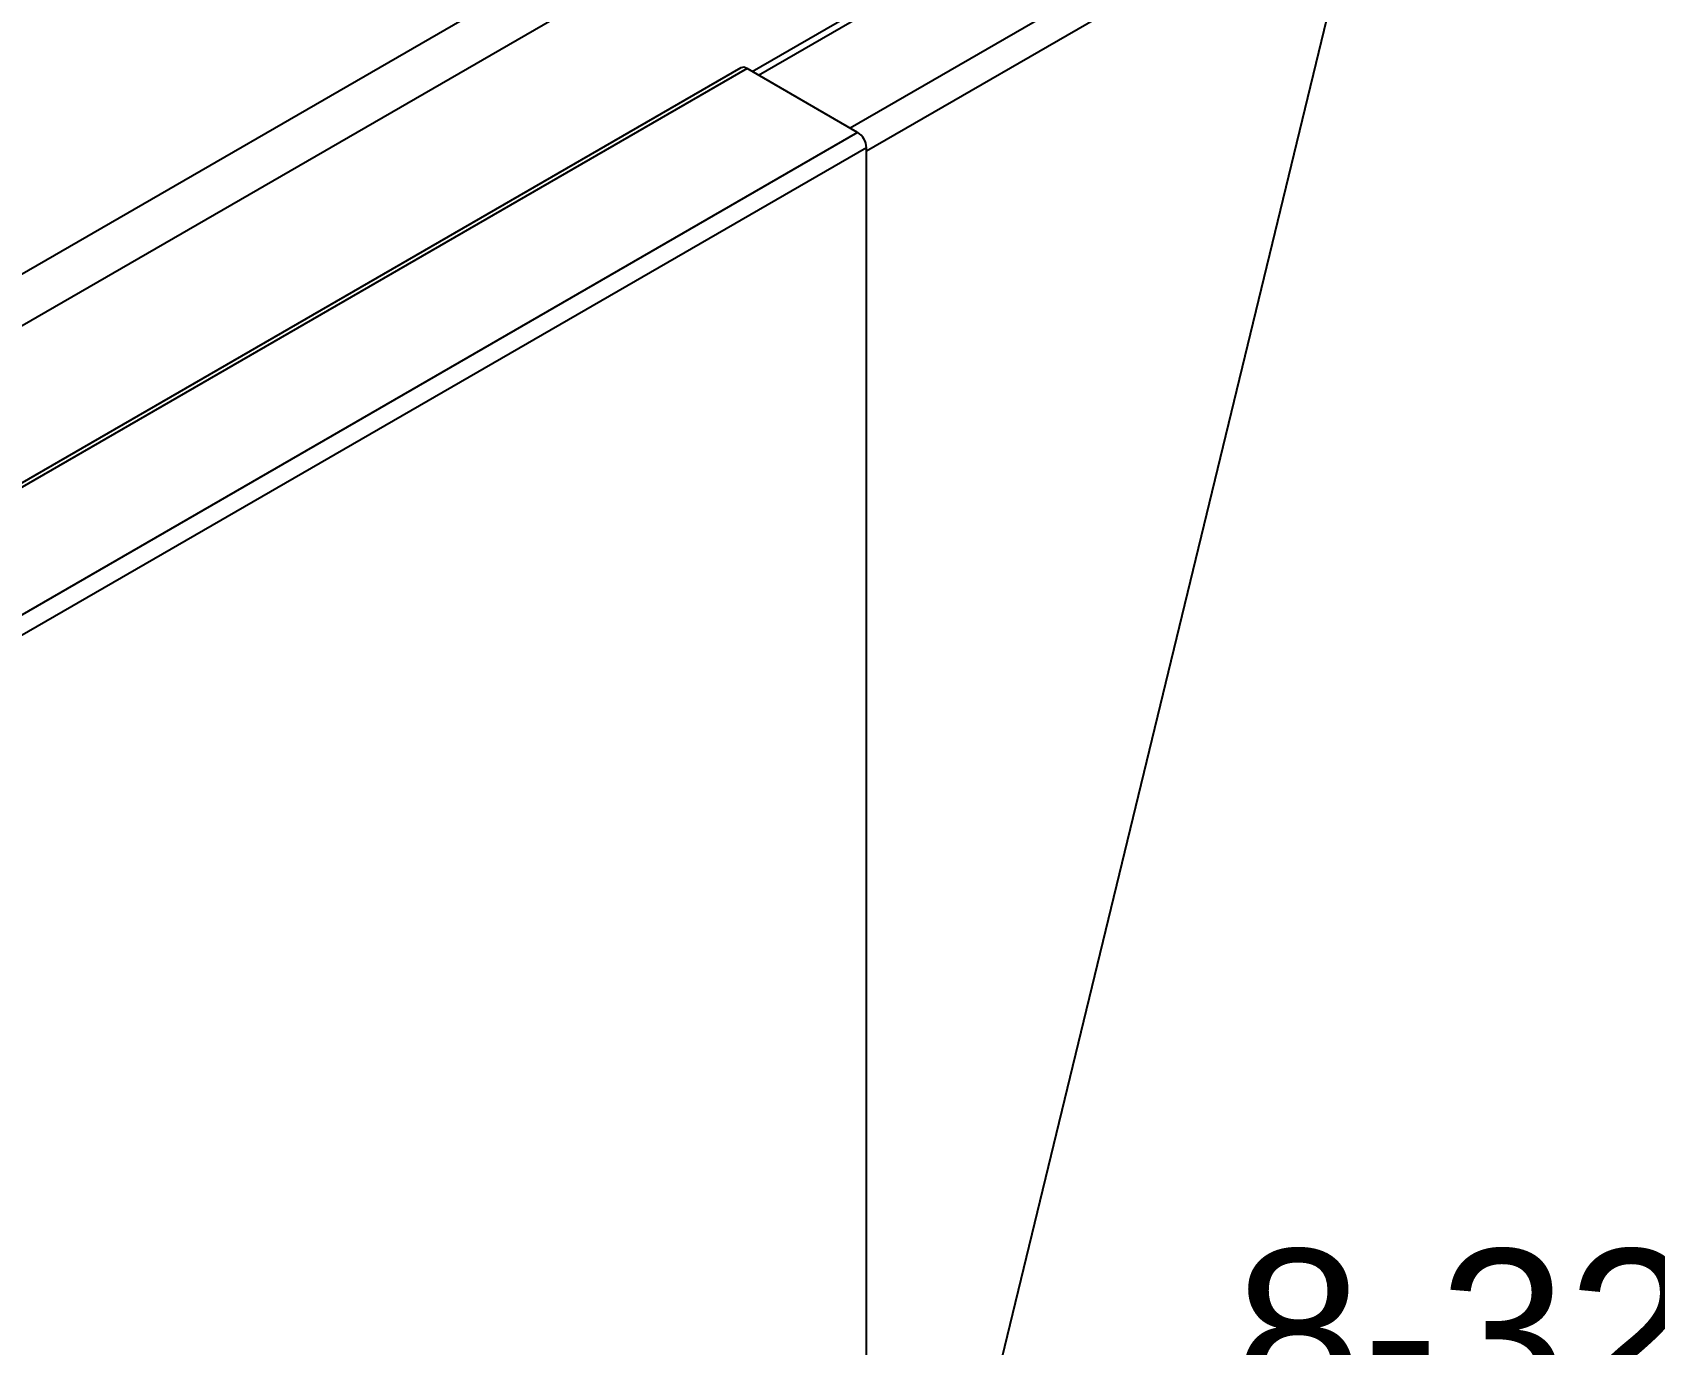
# Model space of a CAD drawing. Extents: x -3.3 to 8.6, y -6.9 to 0.
# Drawn here: x 2.443 to 4.392, y -4.569 to -2.993 of the extents above; entities that cross this region are included whole.
import ezdxf
from ezdxf import colors
from ezdxf.entities.mleader import LeaderData, LeaderLine
from ezdxf.math import Vec2, Vec3

# ---------------------------------------------------------------- set-up
doc = ezdxf.new("R2010")
doc.units = 0
doc.header["$LTSCALE"] = 0.5
doc.header["$MEASUREMENT"] = 0
for name, color, linetype in [('FAB DWG', 221, 'CONTINUOUS'), ('Housing', 150, 'CONTINUOUS'), ('Mounting', 4, 'CONTINUOUS')]:
    doc.layers.add(name, color=color, linetype=linetype)
doc.styles.add('LSAD_Standard', font='arial.ttf')

msp = doc.modelspace()

# ---------------------------------------------------------------- linework, layer by layer
at = {"layer": 'Housing', "transparency": 16777216}
for p, q in [((3.2941, -3.036), (1.0292, -4.3435)), ((3.3016, -3.0367), (1.0296, -4.3483)), ((3.4345, -3.1135), (3.3016, -3.0367)), ((3.4345, -3.1135), (1.0365, -4.4978)), ((3.4451, -3.1318), (1.0366, -4.5222)), ((3.4451, -4.8553), (3.4451, -3.1318))]:
    msp.add_line(p, q, dxfattribs=at)
for centre, radius, start, end in [((3.2972, -3.0428), 0.00754, 54.3824, 114.3071), ((3.4221, -3.1329), 0.0231, 2.6055, 57.3945)]:
    msp.add_arc(centre, radius, start, end, dxfattribs=at)
at = {"layer": 'Mounting', "linetype": 'Continuous', "lineweight": 25, "transparency": 16777216}
for p, q in [((2.318, -3.3484), (3.7322, -2.532)), ((2.3522, -3.3909), (3.7664, -2.5745)), ((3.3077, -3.0403), (3.8301, -2.7387)), ((3.3155, -3.0447), (3.835, -2.7448)), ((3.4253, -3.1081), (3.8564, -2.8592)), ((3.4451, -3.1357), (3.8564, -2.8982))]:
    msp.add_line(p, q, dxfattribs=at)

# ---------------------------------------------------------------- leaders
at = {"layer": 'FAB DWG', "ltscale": 0.5, "transparency": 16777216}
ml = msp.add_multileader_mtext('Standard', dxfattribs=at)
ml.set_content('8-32 KEPS NUT\\P(HW08320-00)', color=256, style='LSAD_Standard')
ml.set_leader_properties()
ml.build(insert=Vec2(0, 0))
ml.multileader.update_dxf_attribs({"text_left_attachment_type": 2, "dogleg_length": 0.36, "arrow_head_size": 0.2284})
ctx = ml.context
ctx.base_point, ctx.char_height, ctx.arrow_head_size, ctx.landing_gap_size, ctx.plane_origin = Vec3(3.7774, -4.7508), 0.197711, 0.2284, 0.1096, Vec3(8.3368, 10.9848)
ctx.left_attachment = 2
notes = []
notes.append((ctx, [(0, (1, 1, 0), (3.5675, -4.7508), (1, 0), 0.2098, [(0, [(4.614, -3.0013), (4.0546, -2.7423)], 0, [])])]))
ctx.mtext.insert, ctx.mtext.width, ctx.mtext.defined_height, ctx.mtext.flow_direction = Vec3(3.887, -4.4547), 4.716156, 0.7905, 5
ml = msp.add_multileader_mtext('Standard', dxfattribs=at)
ml.set_content('6-32 SELF TAPPING SCREW\\P(HW63214-00)', color=256, style='LSAD_Standard')
ml.set_leader_properties()
ml.build(insert=Vec2(0, 0))
ml.multileader.update_dxf_attribs({"text_left_attachment_type": 2, "dogleg_length": 0.36, "arrow_head_size": 0.2284})
ctx = ml.context
ctx.base_point, ctx.char_height, ctx.arrow_head_size, ctx.landing_gap_size, ctx.plane_origin = Vec3(3.6996, -5.7622), 0.197711, 0.2284, 0.1096, Vec3(9.0342, 11.7267)
ctx.left_attachment, ctx.text_align_type = 2, 2
notes.append((ctx, [(1, (1, 1, 0), (6.7106, -5.4276), (-1, 0), 0.2098, [(0, [(5.5781, -3.3315), (5.1026, -3.0229)], 0, [])])]))
ctx.mtext.insert, ctx.mtext.width, ctx.mtext.defined_height, ctx.mtext.alignment, ctx.mtext.flow_direction = Vec3(6.3911, -5.2997), 2.997522, 0.7905, 3, 5
for ctx, leaders in notes:
    for number, flags, end, landing, length, lines in leaders:
        leader = LeaderData()
        leader.index, (leader.has_last_leader_line, leader.has_dogleg_vector, leader.attachment_direction) = number, flags
        leader.last_leader_point, leader.dogleg_vector, leader.dogleg_length = Vec3(end), Vec3(landing), length
        for number, points, colour, breaks in lines:
            line = LeaderLine()
            line.index, line.vertices, line.color, line.breaks = number, Vec3.list(points), colors.encode_raw_color(colour), breaks
            leader.lines.append(line)
        ctx.leaders.append(leader)

doc.saveas('drawing.dxf')
